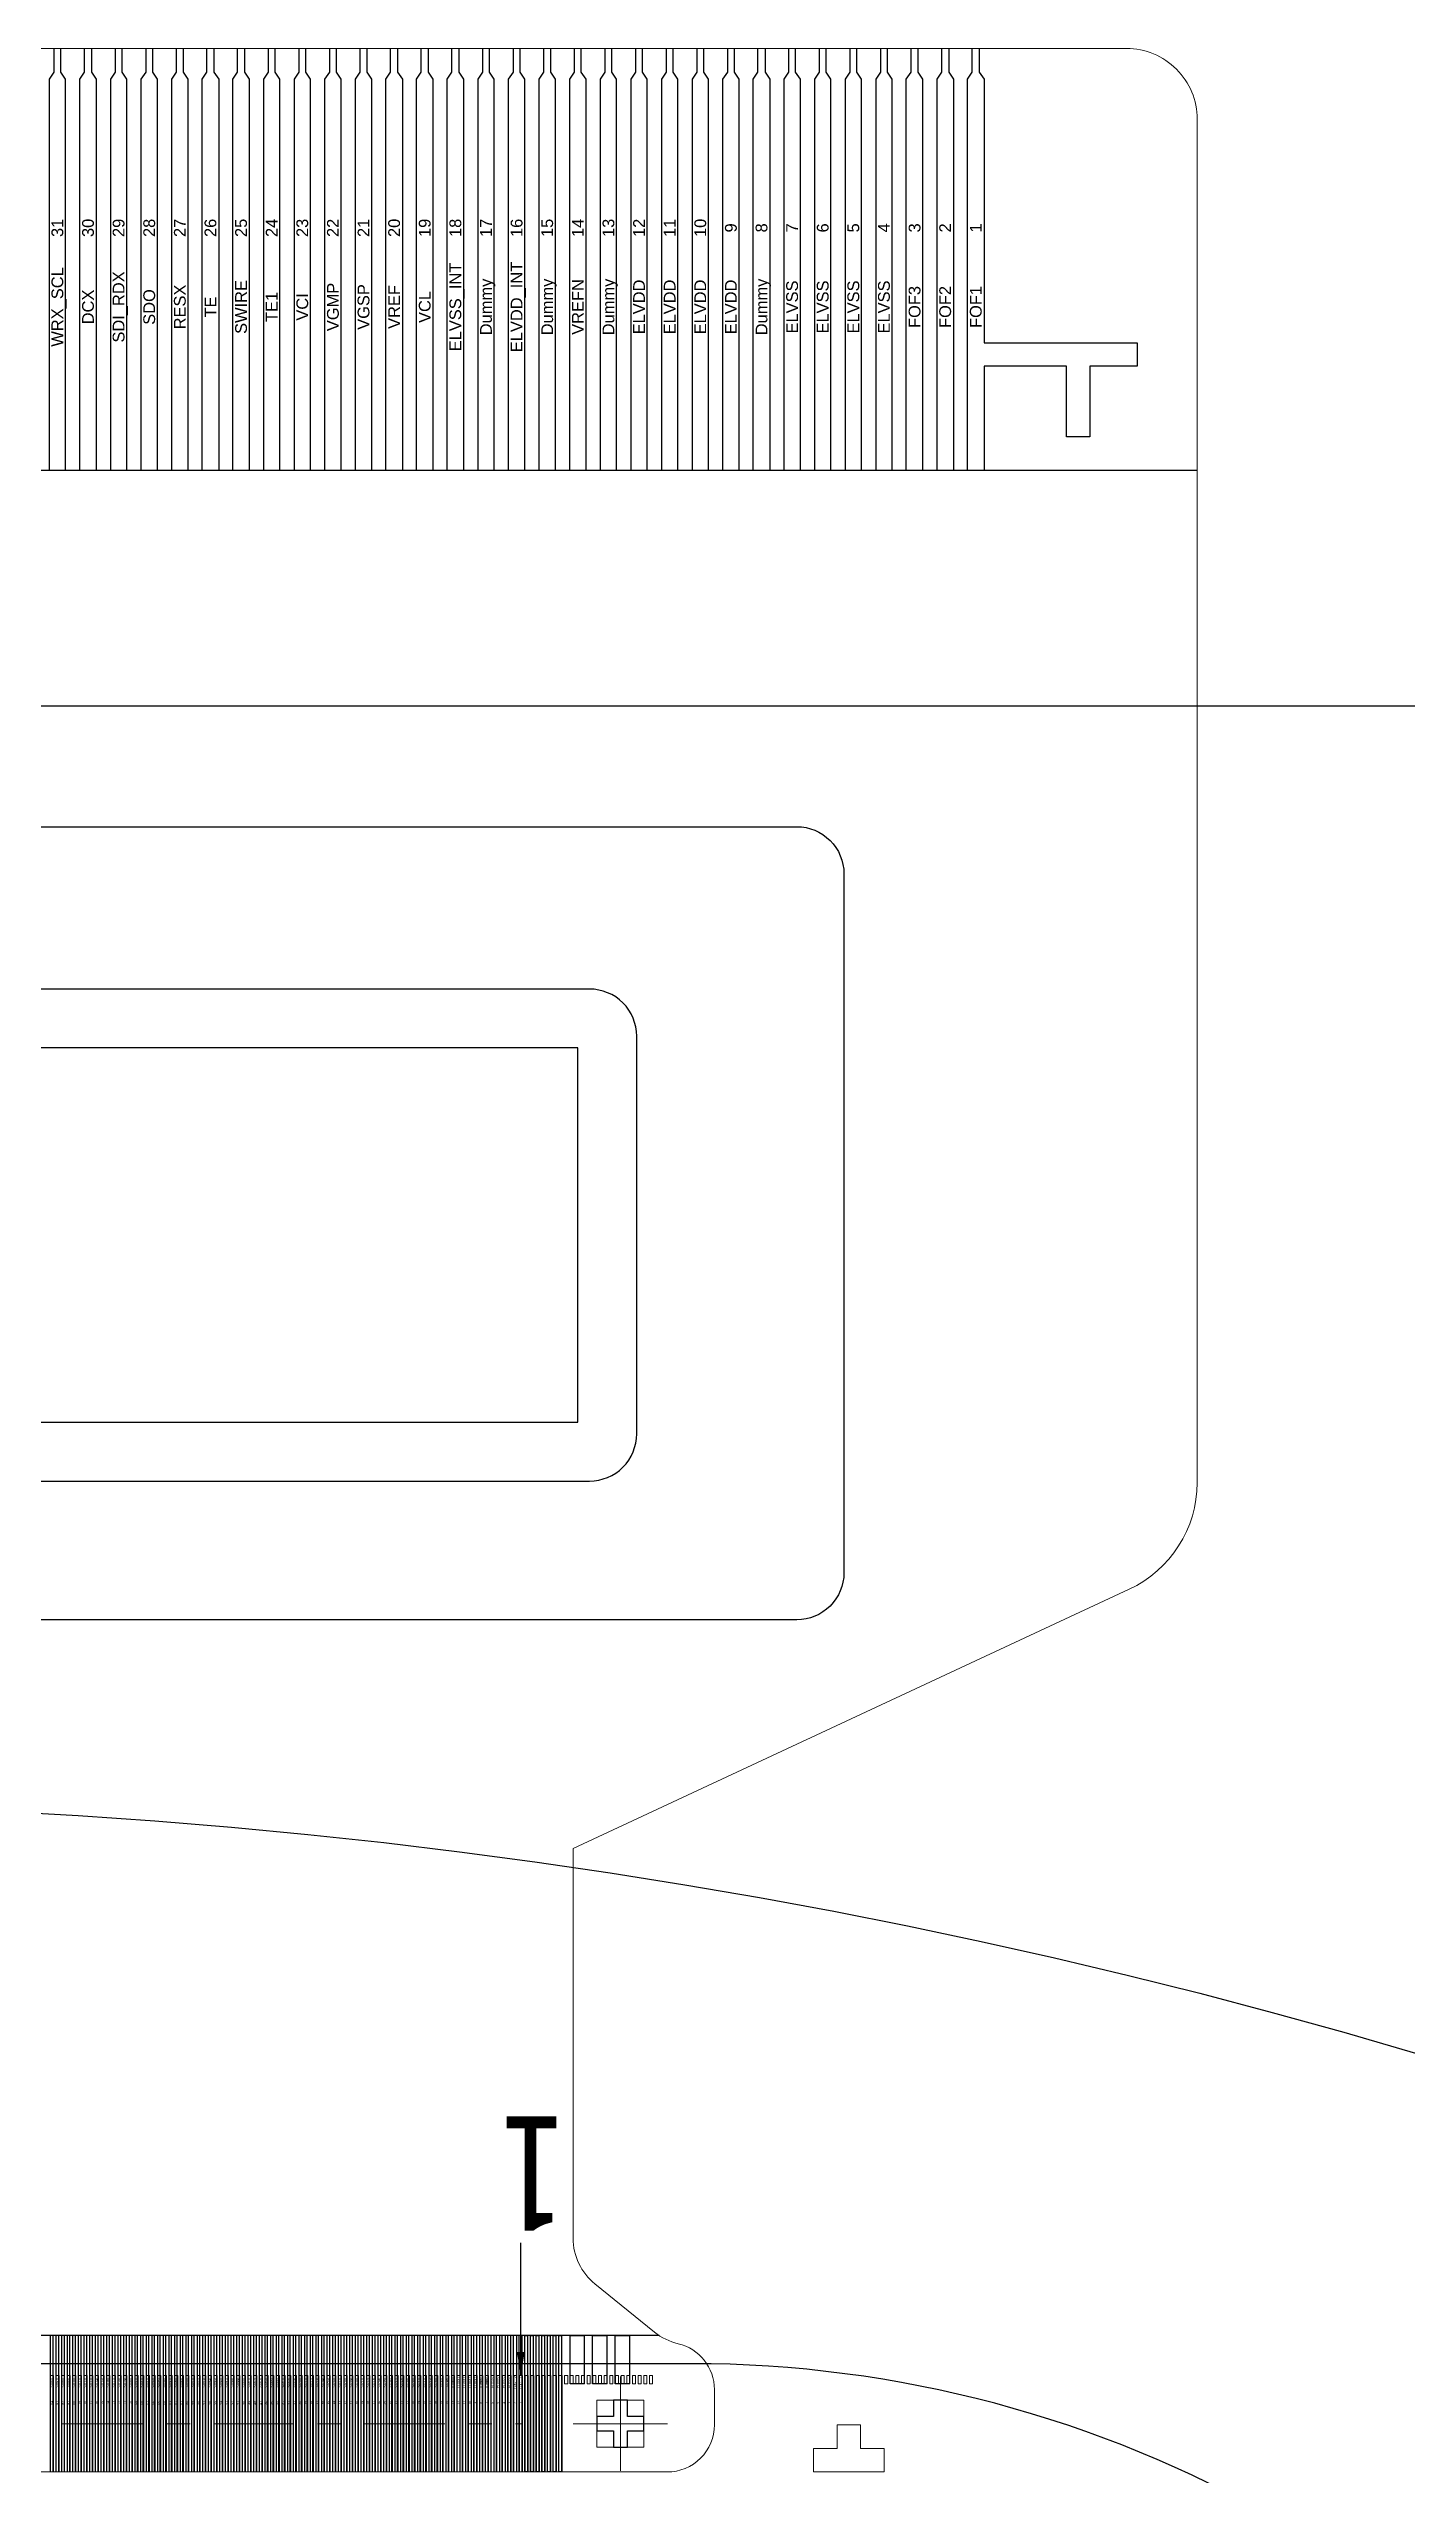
# Model space of a CAD drawing. Header units: inches. Extents: x 1586 to 1904, y -864 to -636.
# Drawn here: x 1644.59 to 1650.36, y -723.51 to -713.2 of the extents above; entities that cross this region are included whole.
import ezdxf
from ezdxf.enums import TextEntityAlignment as Align

# ---------------------------------------------------------------- set-up
doc = ezdxf.new("R2010")
doc.units = ezdxf.units.IN
doc.header["$LTSCALE"] = 0.909449
doc.header["$MEASUREMENT"] = 0
doc.linetypes.add('CENTER', pattern=[0.6, 0.375, -0.075, 0.075, -0.075])
doc.layers.get('0').update_dxf_attribs({"linetype": 'CONTINUOUS'})
for name, color, linetype in [('01 Copper', 3, 'CONTINUOUS'), ('03 Solder resist', 6, 'CONTINUOUS'), ('04 Chip', 20, 'CONTINUOUS'), ('06 Cutline', 4, 'CONTINUOUS'), ('07 Potting', 132, 'CONTINUOUS'), ('09 Center_line', 1, 'CONTINUOUS'), ('13 OL no.', 190, 'CONTINUOUS'), ('14 OL name', 220, 'CONTINUOUS')]:
    doc.layers.add(name, color=color, linetype=linetype)
doc.layers.add('中心线', color=1, linetype='CENTER', lineweight=0)
doc.styles.add('MBC_Arial_Font', font='arial.ttf')
doc.styles.get("Standard").update_dxf_attribs({"font": 'txt', "width": 0.8})
doc.dimstyles.new('ISO-25', dxfattribs={"dimtxt": 2.5, "dimasz": 2.5, "dimexe": 1.25, "dimexo": 0.625, "dimtad": 1, "dimtxsty": 'Standard', "dimcen": 2.5, "dimadec": 0, "dimazin": 0, "dimtfac": 1, "dimtmove": 0, "dimatfit": 3, "dimfxl": 1, "dimarcsym": 0})

# ---------------------------------------------------------------- blocks, each defined once
blk = doc.blocks.new('GVO3310')
at = {"color": 1}
for p, q in [((3745.225, -497.981), (3758.025, -497.981)), ((3755.74, -505.905), (3747.508, -505.905))]:
    blk.add_line(p, q, dxfattribs=at)
at = {"layer": '01 Copper'}
for points in [[(3753.17, -496.189), (3753.17, -496.289), (3753.15, -496.319), (3753.15, -497.981)], [(3753.22, -497.981), (3753.22, -496.319), (3753.2, -496.289), (3753.2, -496.189)], [(3753.28, -497.981), (3753.28, -496.319), (3753.3, -496.289), (3753.3, -496.189)], [(3753.33, -496.189), (3753.33, -496.289), (3753.35, -496.319), (3753.35, -497.981)], [(3753.43, -496.189), (3753.43, -496.289), (3753.41, -496.319), (3753.41, -497.981)], [(3753.48, -497.981), (3753.48, -496.319), (3753.46, -496.289), (3753.46, -496.189)], [(3753.56, -496.189), (3753.56, -496.289), (3753.54, -496.319), (3753.54, -497.981)], [(3753.61, -497.981), (3753.61, -496.319), (3753.59, -496.289), (3753.59, -496.189)], [(3753.69, -496.189), (3753.69, -496.289), (3753.67, -496.319), (3753.67, -497.981)], [(3753.74, -497.981), (3753.74, -496.319), (3753.72, -496.289), (3753.72, -496.189)], [(3753.8, -497.981), (3753.8, -496.319), (3753.82, -496.289), (3753.82, -496.189)], [(3753.85, -496.189), (3753.85, -496.289), (3753.87, -496.319), (3753.87, -497.981)], [(3753.93, -497.981), (3753.93, -496.319), (3753.95, -496.289), (3753.95, -496.189)], [(3753.98, -496.189), (3753.98, -496.289), (3754, -496.319), (3754, -497.981)], [(3754.08, -496.189), (3754.08, -496.289), (3754.06, -496.319), (3754.06, -497.981)], [(3754.13, -497.981), (3754.13, -496.319), (3754.11, -496.289), (3754.11, -496.189)], [(3754.21, -496.189), (3754.21, -496.289), (3754.19, -496.319), (3754.19, -497.981)], [(3754.26, -497.981), (3754.26, -496.319), (3754.24, -496.289), (3754.24, -496.189)], [(3754.34, -496.189), (3754.34, -496.289), (3754.32, -496.319), (3754.32, -497.981)], [(3754.39, -497.981), (3754.39, -496.319), (3754.37, -496.289), (3754.37, -496.189)], [(3754.47, -496.189), (3754.47, -496.289), (3754.45, -496.319), (3754.45, -497.981)], [(3754.52, -497.981), (3754.52, -496.319), (3754.5, -496.289), (3754.5, -496.189)], [(3754.58, -497.981), (3754.58, -496.319), (3754.6, -496.289), (3754.6, -496.189)], [(3754.63, -496.189), (3754.63, -496.289), (3754.65, -496.319), (3754.65, -497.981)], [(3754.71, -497.981), (3754.71, -496.319), (3754.73, -496.289), (3754.73, -496.189)], [(3754.76, -496.189), (3754.76, -496.289), (3754.78, -496.319), (3754.78, -497.981)], [(3754.84, -497.981), (3754.84, -496.319), (3754.86, -496.289), (3754.86, -496.189)], [(3754.89, -496.189), (3754.89, -496.289), (3754.91, -496.319), (3754.91, -497.981)], [(3754.99, -496.189), (3754.99, -496.289), (3754.97, -496.319), (3754.97, -497.981)], [(3755.04, -497.981), (3755.04, -496.319), (3755.02, -496.289), (3755.02, -496.189)], [(3755.12, -496.189), (3755.12, -496.289), (3755.1, -496.319), (3755.1, -497.981)], [(3755.17, -497.981), (3755.17, -496.319), (3755.15, -496.289), (3755.15, -496.189)], [(3755.25, -496.189), (3755.25, -496.289), (3755.23, -496.319), (3755.23, -497.981)], [(3755.3, -497.981), (3755.3, -496.319), (3755.28, -496.289), (3755.28, -496.189)], [(3755.38, -496.189), (3755.38, -496.289), (3755.36, -496.319), (3755.36, -497.981)], [(3755.43, -497.981), (3755.43, -496.319), (3755.41, -496.289), (3755.41, -496.189)], [(3755.51, -496.189), (3755.51, -496.289), (3755.49, -496.319), (3755.49, -497.981)], [(3755.56, -497.981), (3755.56, -496.319), (3755.54, -496.289), (3755.54, -496.189)], [(3755.64, -496.189), (3755.64, -496.289), (3755.62, -496.319), (3755.62, -497.981)], [(3755.69, -497.981), (3755.69, -496.319), (3755.67, -496.289), (3755.67, -496.189)], [(3755.77, -496.189), (3755.77, -496.289), (3755.75, -496.319), (3755.75, -497.981)], [(3755.82, -497.981), (3755.82, -496.319), (3755.8, -496.289), (3755.8, -496.189)], [(3755.9, -496.189), (3755.9, -496.289), (3755.88, -496.319), (3755.88, -497.981)], [(3755.95, -497.981), (3755.95, -496.319), (3755.93, -496.289), (3755.93, -496.189)], [(3756.03, -496.189), (3756.03, -496.289), (3756.01, -496.319), (3756.01, -497.981)], [(3756.08, -497.981), (3756.08, -496.319), (3756.06, -496.289), (3756.06, -496.189)], [(3756.14, -497.981), (3756.14, -496.319), (3756.16, -496.289), (3756.16, -496.189)], [(3756.19, -496.189), (3756.19, -496.289), (3756.21, -496.319), (3756.21, -497.981)], [(3756.29, -496.189), (3756.29, -496.289), (3756.27, -496.319), (3756.27, -497.981)], [(3756.34, -497.981), (3756.34, -496.319), (3756.32, -496.289), (3756.32, -496.189)], [(3756.42, -496.189), (3756.42, -496.289), (3756.4, -496.319), (3756.4, -497.981)], [(3756.47, -497.981), (3756.47, -496.319), (3756.45, -496.289), (3756.45, -496.189)], [(3756.55, -496.189), (3756.55, -496.289), (3756.53, -496.319), (3756.53, -497.981)], [(3756.6, -497.981), (3756.6, -496.319), (3756.58, -496.289), (3756.58, -496.189)], [(3756.68, -496.189), (3756.68, -496.289), (3756.66, -496.319), (3756.66, -497.981)], [(3756.73, -497.981), (3756.73, -496.319), (3756.71, -496.289), (3756.71, -496.189)], [(3756.79, -497.981), (3756.79, -496.319), (3756.81, -496.289), (3756.81, -496.189)], [(3756.86, -497.981), (3756.86, -496.319), (3756.84, -496.289), (3756.84, -496.189)], [(3756.94, -496.189), (3756.94, -496.289), (3756.92, -496.319), (3756.92, -497.981)], [(3756.97, -496.189), (3756.97, -496.289), (3756.99, -496.319), (3756.99, -497.981)], [(3757.05, -497.981), (3757.05, -496.319), (3757.07, -496.289), (3757.07, -496.189)], [(3757.1, -496.189), (3757.1, -496.289), (3757.12, -496.319), (3757.12, -497.439), (3757.77, -497.439), (3757.77, -497.539), (3757.57, -497.539), (3757.57, -497.839), (3757.47, -497.839), (3757.47, -497.539), (3757.12, -497.539), (3757.12, -497.981)], [(3753.155, -505.905), (3753.155, -506.485)], [(3753.167, -506.485), (3753.167, -505.905)], [(3753.179, -505.905), (3753.179, -506.485)], [(3753.191, -506.485), (3753.191, -505.905)], [(3753.203, -505.905), (3753.203, -506.485)], [(3753.215, -506.485), (3753.215, -505.905)], [(3753.226, -505.905), (3753.226, -506.485)], [(3753.238, -506.485), (3753.238, -505.905)], [(3753.25, -505.905), (3753.25, -506.485)], [(3753.262, -506.485), (3753.262, -505.905)], [(3753.274, -505.905), (3753.274, -506.485)], [(3753.286, -506.485), (3753.286, -505.905)], [(3753.298, -505.905), (3753.298, -506.485)], [(3753.31, -506.485), (3753.31, -505.905)], [(3753.322, -505.905), (3753.322, -506.485)], [(3753.334, -506.485), (3753.334, -505.905)], [(3753.346, -505.905), (3753.346, -506.485)], [(3753.358, -506.485), (3753.358, -505.905)], [(3753.37, -505.905), (3753.37, -506.485)], [(3753.382, -506.485), (3753.382, -505.905)], [(3753.394, -505.905), (3753.394, -506.485)], [(3753.406, -506.485), (3753.406, -505.905)], [(3753.418, -505.905), (3753.418, -506.485)], [(3753.43, -506.485), (3753.43, -505.905)], [(3753.442, -505.905), (3753.442, -506.485)], [(3753.454, -506.485), (3753.454, -505.905)], [(3753.466, -505.905), (3753.466, -506.485)], [(3753.478, -506.485), (3753.478, -505.905)], [(3753.49, -505.905), (3753.49, -506.485)], [(3753.502, -506.485), (3753.502, -505.905)], [(3753.514, -505.905), (3753.514, -506.485)], [(3753.526, -506.485), (3753.526, -505.905)], [(3753.538, -505.905), (3753.538, -506.485)], [(3753.55, -506.485), (3753.55, -505.905)], [(3753.562, -505.905), (3753.562, -506.485)], [(3753.574, -506.485), (3753.574, -505.905)], [(3753.586, -505.905), (3753.586, -506.485)], [(3753.598, -506.485), (3753.598, -505.905)], [(3753.61, -505.905), (3753.61, -506.485)], [(3753.622, -506.485), (3753.622, -505.905)], [(3753.634, -505.905), (3753.634, -506.485)], [(3753.646, -506.485), (3753.646, -505.905)], [(3753.658, -505.905), (3753.658, -506.485)], [(3753.67, -506.485), (3753.67, -505.905)], [(3753.682, -505.905), (3753.682, -506.485)], [(3753.694, -506.485), (3753.694, -505.905)], [(3753.706, -505.905), (3753.706, -506.485)], [(3753.718, -506.485), (3753.718, -505.905)], [(3753.73, -505.905), (3753.73, -506.485)], [(3753.742, -506.485), (3753.742, -505.905)], [(3753.754, -505.905), (3753.754, -506.485)], [(3753.766, -506.485), (3753.766, -505.905)], [(3753.778, -505.905), (3753.778, -506.485)], [(3753.79, -506.485), (3753.79, -505.905)], [(3753.802, -505.905), (3753.802, -506.485)], [(3753.814, -506.485), (3753.814, -505.905)], [(3753.826, -505.905), (3753.826, -506.485)], [(3753.838, -506.485), (3753.838, -505.905)], [(3753.85, -505.905), (3753.85, -506.485)], [(3753.862, -506.485), (3753.862, -505.905)], [(3753.874, -505.905), (3753.874, -506.485)], [(3753.886, -506.485), (3753.886, -505.905)], [(3753.898, -505.905), (3753.898, -506.485)], [(3753.91, -506.485), (3753.91, -505.905)], [(3753.922, -505.905), (3753.922, -506.485)], [(3753.934, -506.485), (3753.934, -505.905)], [(3753.946, -505.905), (3753.946, -506.485)], [(3753.958, -506.485), (3753.958, -505.905)], [(3753.97, -505.905), (3753.97, -506.485)], [(3753.982, -506.485), (3753.982, -505.905)], [(3753.994, -505.905), (3753.994, -506.485)], [(3754.006, -506.485), (3754.006, -505.905)], [(3754.018, -505.905), (3754.018, -506.485)], [(3754.03, -506.485), (3754.03, -505.905)], [(3754.042, -505.905), (3754.042, -506.485)], [(3754.054, -506.485), (3754.054, -505.905)], [(3754.066, -505.905), (3754.066, -506.485)], [(3754.078, -506.485), (3754.078, -505.905)], [(3754.09, -505.905), (3754.09, -506.485)], [(3754.102, -506.485), (3754.102, -505.905)], [(3754.114, -505.905), (3754.114, -506.485)], [(3754.126, -506.485), (3754.126, -505.905)], [(3754.138, -505.905), (3754.138, -506.485)], [(3754.15, -506.485), (3754.15, -505.905)], [(3754.162, -505.905), (3754.162, -506.485)], [(3754.174, -506.485), (3754.174, -505.905)], [(3754.186, -505.905), (3754.186, -506.485)], [(3754.198, -506.485), (3754.198, -505.905)], [(3754.21, -505.905), (3754.21, -506.485)], [(3754.222, -506.485), (3754.222, -505.905)], [(3754.234, -505.905), (3754.234, -506.485)], [(3754.246, -506.485), (3754.246, -505.905)], [(3754.258, -505.905), (3754.258, -506.485)], [(3754.27, -506.485), (3754.27, -505.905)], [(3754.282, -505.905), (3754.282, -506.485)], [(3754.294, -506.485), (3754.294, -505.905)], [(3754.306, -505.905), (3754.306, -506.485)], [(3754.318, -506.485), (3754.318, -505.905)], [(3754.33, -505.905), (3754.33, -506.485)], [(3754.342, -506.485), (3754.342, -505.905)], [(3754.354, -505.905), (3754.354, -506.485)], [(3754.366, -506.485), (3754.366, -505.905)], [(3754.378, -505.905), (3754.378, -506.485)], [(3754.39, -506.485), (3754.39, -505.905)], [(3754.402, -505.905), (3754.402, -506.485)], [(3754.414, -506.485), (3754.414, -505.905)], [(3754.426, -505.905), (3754.426, -506.485)], [(3754.438, -506.485), (3754.438, -505.905)], [(3754.45, -505.905), (3754.45, -506.485)], [(3754.462, -506.485), (3754.462, -505.905)], [(3754.474, -505.905), (3754.474, -506.485)], [(3754.486, -506.485), (3754.486, -505.905)], [(3754.498, -505.905), (3754.498, -506.485)], [(3754.51, -506.485), (3754.51, -505.905)], [(3754.522, -505.905), (3754.522, -506.485)], [(3754.534, -506.485), (3754.534, -505.905)], [(3754.546, -505.905), (3754.546, -506.485)], [(3754.558, -506.485), (3754.558, -505.905)], [(3754.57, -505.905), (3754.57, -506.485)], [(3754.582, -506.485), (3754.582, -505.905)], [(3754.594, -505.905), (3754.594, -506.485)], [(3754.606, -506.485), (3754.606, -505.905)], [(3754.618, -505.905), (3754.618, -506.485)], [(3754.63, -506.485), (3754.63, -505.905)], [(3754.642, -505.905), (3754.642, -506.485)], [(3754.654, -506.485), (3754.654, -505.905)], [(3754.666, -505.905), (3754.666, -506.485)], [(3754.678, -506.485), (3754.678, -505.905)], [(3754.69, -505.905), (3754.69, -506.485)], [(3754.702, -506.485), (3754.702, -505.905)], [(3754.714, -505.905), (3754.714, -506.485)], [(3754.726, -506.485), (3754.726, -505.905)], [(3754.738, -505.905), (3754.738, -506.485)], [(3754.75, -506.485), (3754.75, -505.905)], [(3754.762, -505.905), (3754.762, -506.485)], [(3754.774, -506.485), (3754.774, -505.905)], [(3754.786, -505.905), (3754.786, -506.485)], [(3754.798, -506.485), (3754.798, -505.905)], [(3754.81, -505.905), (3754.81, -506.485)], [(3754.822, -506.485), (3754.822, -505.905)], [(3754.834, -505.905), (3754.834, -506.485)], [(3754.846, -506.485), (3754.846, -505.905)], [(3754.858, -505.905), (3754.858, -506.485)], [(3754.87, -506.485), (3754.87, -505.905)], [(3754.882, -505.905), (3754.882, -506.485)], [(3754.894, -505.905), (3754.894, -506.485)], [(3754.906, -506.485), (3754.906, -505.905)], [(3754.918, -505.905), (3754.918, -506.485)], [(3754.93, -506.485), (3754.93, -505.905)], [(3754.942, -505.905), (3754.942, -506.485)], [(3754.954, -506.485), (3754.954, -505.905)], [(3754.966, -506.485), (3754.966, -505.905)], [(3754.978, -505.905), (3754.978, -506.485)], [(3754.99, -506.485), (3754.99, -505.905)], [(3755.002, -505.905), (3755.002, -506.485)], [(3755.014, -506.485), (3755.014, -505.905)], [(3755.026, -505.905), (3755.026, -506.485)], [(3755.038, -505.905), (3755.038, -506.485)], [(3755.05, -506.485), (3755.05, -505.905)], [(3755.062, -505.905), (3755.062, -506.485)], [(3755.074, -506.485), (3755.074, -505.905)], [(3755.086, -505.905), (3755.086, -506.485)], [(3755.098, -506.485), (3755.098, -505.905)], [(3755.11, -506.485), (3755.11, -505.905)], [(3755.122, -506.485), (3755.122, -505.905)], [(3755.134, -505.905), (3755.134, -506.485)], [(3755.146, -506.485), (3755.146, -505.905)], [(3755.158, -505.905), (3755.158, -506.485)]]:
    blk.add_lwpolyline(points, dxfattribs=at)
for points in [[(3755.17, -506.485), (3755.17, -505.905), (3755.182, -505.905), (3755.182, -506.485)], [(3755.194, -506.485), (3755.194, -505.905), (3755.206, -505.905), (3755.206, -506.485)], [(3755.218, -506.485), (3755.218, -505.905), (3755.23, -505.905), (3755.23, -506.485)], [(3755.242, -506.485), (3755.242, -505.905), (3755.254, -505.905), (3755.254, -506.485)], [(3755.266, -506.485), (3755.266, -505.905), (3755.278, -505.905), (3755.278, -506.485)], [(3755.29, -506.485), (3755.29, -505.905), (3755.302, -505.905), (3755.302, -506.485)], [(3755.314, -506.485), (3755.314, -505.905), (3755.326, -505.905), (3755.326, -506.485)], [(3755.362, -506.11), (3755.362, -505.905), (3755.422, -505.905), (3755.422, -506.11)], [(3755.458, -506.11), (3755.458, -505.905), (3755.518, -505.905), (3755.518, -506.11)], [(3755.554, -506.11), (3755.554, -505.905), (3755.614, -505.905), (3755.614, -506.11)], [(3755.606, -506.18), (3755.546, -506.18), (3755.546, -506.25), (3755.476, -506.25), (3755.476, -506.31), (3755.546, -506.31), (3755.546, -506.38), (3755.606, -506.38), (3755.606, -506.31), (3755.676, -506.31), (3755.676, -506.25), (3755.606, -506.25)]]:
    blk.add_lwpolyline(points, close=True, dxfattribs=at)
at = {"layer": '03 Solder resist'}
blk.add_lwpolyline([(3747.805, -502.275), (3755.445, -502.275, 0.414214), (3755.645, -502.075), (3755.645, -500.385, 0.414214), (3755.445, -500.185), (3747.805, -500.185, 0.414214), (3747.605, -500.385), (3747.605, -502.075, 0.414214)], format="xyb", close=True, dxfattribs=at)
at = {"layer": '04 Chip'}
blk.add_lwpolyline([(3747.855, -502.025), (3755.395, -502.025), (3755.395, -500.435), (3747.855, -500.435)], close=True, dxfattribs=at)
at = {"layer": '06 Cutline', "lineweight": 0}
for points in [[(3757.736, -502.735), (3755.375, -503.836), (3755.375, -505.492, 0.226485), (3755.468, -505.686), (3755.721, -505.891, 0.112553), (3755.821, -505.94, -0.347906), (3755.975, -506.135), (3755.975, -506.285, -0.414214), (3755.775, -506.485), (3747.475, -506.485, -0.414214), (3747.275, -506.285)], [(3745.525, -496.189), (3757.725, -496.189, -0.414214), (3758.025, -496.489), (3758.025, -502.282, -0.291473), (3757.736, -502.735)]]:
    blk.add_lwpolyline(points, format="xyb", dxfattribs=at)
at = {"layer": '07 Potting'}
blk.add_lwpolyline([(3746.925, -499.495), (3756.325, -499.495, -0.414214), (3756.525, -499.695), (3756.525, -502.665, -0.414214), (3756.325, -502.865), (3746.925, -502.865, -0.414214), (3746.725, -502.665), (3746.725, -499.695, -0.414214)], format="xyb", close=True, dxfattribs=at)
at = {"layer": '09 Center_line', "linetype": 'Continuous', "lineweight": 0, "ltscale": 0.1}
for p, q in [((3755.576, -506.417), (3755.576, -506.142)), ((3755.454, -506.28), (3755.697, -506.28))]:
    blk.add_line(p, q, dxfattribs=at)
at = {"layer": '13 OL no.', "style": 'MBC_Arial_Font'}
for s, height, p in [('31', 0.05, (3753.185, -496.951)), ('30', 0.05, (3753.315, -496.951)), ('29', 0.05, (3753.445, -496.951)), ('28', 0.05, (3753.575, -496.951)), ('27', 0.05, (3753.705, -496.951)), ('26', 0.05, (3753.835, -496.951)), ('25', 0.05, (3753.965, -496.951)), ('24', 0.05, (3754.095, -496.951)), ('23', 0.05, (3754.225, -496.951)), ('22', 0.05, (3754.355, -496.951)), ('21', 0.05, (3754.485, -496.951)), ('20', 0.05, (3754.615, -496.951)), ('19', 0.05, (3754.745, -496.951)), ('18', 0.05, (3754.875, -496.951)), ('17', 0.05, (3755.005, -496.951)), ('16', 0.05, (3755.135, -496.951)), ('15', 0.05, (3755.265, -496.951)), ('14', 0.05, (3755.395, -496.951)), ('13', 0.05, (3755.525, -496.951)), ('12', 0.05, (3755.655, -496.951)), ('11', 0.05, (3755.785, -496.951)), ('10', 0.05, (3755.915, -496.951)), ('9', 0.05, (3756.045, -496.951)), ('8', 0.05, (3756.175, -496.951)), ('7', 0.05, (3756.305, -496.951)), ('6', 0.05, (3756.435, -496.951)), ('5', 0.05, (3756.565, -496.951)), ('4', 0.05, (3756.695, -496.951)), ('3', 0.05, (3756.825, -496.951)), ('2', 0.05, (3756.955, -496.951)), ('1', 0.05, (3757.085, -496.951)), ('84', 0.01, (3753.161, -506.191)), ('83', 0.01, (3753.185, -506.191)), ('82', 0.01, (3753.209, -506.191)), ('81', 0.01, (3753.232, -506.191)), ('80', 0.01, (3753.256, -506.191)), ('79', 0.01, (3753.28, -506.191)), ('78', 0.01, (3753.304, -506.191)), ('77', 0.01, (3753.328, -506.191)), ('76', 0.01, (3753.352, -506.191)), ('75', 0.01, (3753.376, -506.191)), ('74', 0.01, (3753.4, -506.191)), ('73', 0.01, (3753.424, -506.191)), ('72', 0.01, (3753.448, -506.191)), ('71', 0.01, (3753.472, -506.191)), ('70', 0.01, (3753.496, -506.191)), ('69', 0.01, (3753.52, -506.191)), ('68', 0.01, (3753.544, -506.191)), ('67', 0.01, (3753.568, -506.191)), ('66', 0.01, (3753.592, -506.191)), ('65', 0.01, (3753.616, -506.191)), ('64', 0.01, (3753.64, -506.191)), ('63', 0.01, (3753.664, -506.191)), ('62', 0.01, (3753.688, -506.191)), ('61', 0.01, (3753.712, -506.191)), ('60', 0.01, (3753.736, -506.191)), ('59', 0.01, (3753.76, -506.191)), ('58', 0.01, (3753.784, -506.191)), ('57', 0.01, (3753.808, -506.191)), ('56', 0.01, (3753.832, -506.191)), ('55', 0.01, (3753.856, -506.191)), ('54', 0.01, (3753.88, -506.191)), ('53', 0.01, (3753.904, -506.191)), ('52', 0.01, (3753.928, -506.191)), ('51', 0.01, (3753.952, -506.191)), ('50', 0.01, (3753.976, -506.191)), ('49', 0.01, (3754, -506.191)), ('48', 0.01, (3754.024, -506.191)), ('47', 0.01, (3754.048, -506.191)), ('46', 0.01, (3754.072, -506.191)), ('45', 0.01, (3754.096, -506.191)), ('44', 0.01, (3754.12, -506.191)), ('43', 0.01, (3754.144, -506.191)), ('42', 0.01, (3754.168, -506.191)), ('41', 0.01, (3754.192, -506.191)), ('40', 0.01, (3754.216, -506.191)), ('39', 0.01, (3754.24, -506.191)), ('38', 0.01, (3754.264, -506.191)), ('37', 0.01, (3754.288, -506.191)), ('36', 0.01, (3754.312, -506.191)), ('35', 0.01, (3754.336, -506.191)), ('34', 0.01, (3754.36, -506.191)), ('33', 0.01, (3754.384, -506.191)), ('32', 0.01, (3754.408, -506.191)), ('31', 0.01, (3754.432, -506.191)), ('30', 0.01, (3754.456, -506.191)), ('29', 0.01, (3754.48, -506.191)), ('28', 0.01, (3754.504, -506.191)), ('27', 0.01, (3754.528, -506.191)), ('26', 0.01, (3754.552, -506.191)), ('25', 0.01, (3754.576, -506.191)), ('24', 0.01, (3754.6, -506.191)), ('23', 0.01, (3754.624, -506.191)), ('22', 0.01, (3754.648, -506.191)), ('21', 0.01, (3754.672, -506.191)), ('20', 0.01, (3754.696, -506.191)), ('19', 0.01, (3754.72, -506.191)), ('18', 0.01, (3754.744, -506.191)), ('17', 0.01, (3754.768, -506.191)), ('16', 0.01, (3754.792, -506.191)), ('15', 0.01, (3754.816, -506.191)), ('14', 0.01, (3754.84, -506.191)), ('13', 0.01, (3754.864, -506.191)), ('12', 0.01, (3754.888, -506.191)), ('11', 0.01, (3754.912, -506.191)), ('10', 0.01, (3754.936, -506.191)), ('9', 0.01, (3754.96, -506.191)), ('8', 0.01, (3754.984, -506.191)), ('7', 0.01, (3755.008, -506.191)), ('6', 0.01, (3755.032, -506.191)), ('5', 0.01, (3755.056, -506.191)), ('4', 0.01, (3755.08, -506.191)), ('3', 0.01, (3755.104, -506.191)), ('2', 0.01, (3755.128, -506.191)), ('1', 0.01, (3755.152, -506.191))]:
    blk.add_text(s, height=height, rotation=90, dxfattribs=at).set_placement(p, align=Align.MIDDLE_CENTER)
at = {"layer": '14 OL name', "style": 'MBC_Arial_Font'}
for s, height, p in [('WRX_SCL', 0.05, (3753.185, -497.287)), ('SDI_RDX', 0.05, (3753.445, -497.287)), ('SWIRE', 0.05, (3753.965, -497.287)), ('VGMP', 0.05, (3754.355, -497.287)), ('ELVSS_INT', 0.05, (3754.875, -497.287)), ('Dummy', 0.05, (3755.005, -497.287)), ('ELVDD_INT', 0.05, (3755.135, -497.287)), ('Dummy', 0.05, (3755.265, -497.287)), ('VREFN', 0.05, (3755.395, -497.287)), ('Dummy', 0.05, (3755.525, -497.287)), ('ELVDD', 0.05, (3755.655, -497.287)), ('ELVDD', 0.05, (3755.785, -497.287)), ('ELVDD', 0.05, (3755.915, -497.287)), ('ELVDD', 0.05, (3756.045, -497.287)), ('Dummy', 0.05, (3756.175, -497.287)), ('ELVSS', 0.05, (3756.305, -497.287)), ('ELVSS', 0.05, (3756.435, -497.287)), ('ELVSS', 0.05, (3756.565, -497.287)), ('ELVSS', 0.05, (3756.695, -497.287)), ('DCX', 0.05, (3753.315, -497.287)), ('SDO', 0.05, (3753.575, -497.287)), ('RESX', 0.05, (3753.705, -497.287)), ('TE', 0.05, (3753.835, -497.287)), ('TE1', 0.05, (3754.095, -497.287)), ('VCI', 0.05, (3754.225, -497.287)), ('VGSP', 0.05, (3754.485, -497.287)), ('VREF', 0.05, (3754.615, -497.287)), ('VCL', 0.05, (3754.745, -497.287)), ('FOF3', 0.05, (3756.825, -497.287)), ('FOF2', 0.05, (3756.955, -497.287)), ('FOF1', 0.05, (3757.085, -497.287)), ('S[166]', 0.01, (3753.161, -506.106)), ('S[167]', 0.01, (3753.185, -506.106)), ('S[168]', 0.01, (3753.209, -506.106)), ('S[169]', 0.01, (3753.232, -506.106)), ('S[170]', 0.01, (3753.256, -506.106)), ('S[171]', 0.01, (3753.28, -506.106)), ('S[172]', 0.01, (3753.304, -506.106)), ('S[173]', 0.01, (3753.328, -506.106)), ('S[174]', 0.01, (3753.352, -506.106)), ('S[175]', 0.01, (3753.376, -506.106)), ('S[176]', 0.01, (3753.4, -506.106)), ('S[177]', 0.01, (3753.424, -506.106)), ('S[178]', 0.01, (3753.448, -506.106)), ('S[179]', 0.01, (3753.472, -506.106)), ('S[180]', 0.01, (3753.496, -506.106)), ('S[181]', 0.01, (3753.52, -506.106)), ('S[182]', 0.01, (3753.544, -506.106)), ('S[183]', 0.01, (3753.568, -506.106)), ('S[184]', 0.01, (3753.592, -506.106)), ('S[185]', 0.01, (3753.616, -506.106)), ('S[186]', 0.01, (3753.64, -506.106)), ('S[187]', 0.01, (3753.664, -506.106)), ('S[188]', 0.01, (3753.688, -506.106)), ('S[189]', 0.01, (3753.712, -506.106)), ('S[190]', 0.01, (3753.736, -506.106)), ('S[191]', 0.01, (3753.76, -506.106)), ('S[192]', 0.01, (3753.784, -506.106)), ('S[193]', 0.01, (3753.808, -506.106)), ('S[194]', 0.01, (3753.832, -506.106)), ('S[195]', 0.01, (3753.856, -506.106)), ('S[196]', 0.01, (3753.88, -506.106)), ('S[197]', 0.01, (3753.904, -506.106)), ('S[198]', 0.01, (3753.928, -506.106)), ('S[199]', 0.01, (3753.952, -506.106)), ('S[200]', 0.01, (3753.976, -506.106)), ('S[201]', 0.01, (3754, -506.106)), ('S[202]', 0.01, (3754.024, -506.106)), ('S[203]', 0.01, (3754.048, -506.106)), ('S[204]', 0.01, (3754.072, -506.106)), ('S[205]', 0.01, (3754.096, -506.106)), ('S[206]', 0.01, (3754.12, -506.106)), ('S[207]', 0.01, (3754.144, -506.106)), ('S[208]', 0.01, (3754.168, -506.106)), ('S[209]', 0.01, (3754.192, -506.106)), ('S[210]', 0.01, (3754.216, -506.106)), ('S[211]', 0.01, (3754.24, -506.106)), ('S[212]', 0.01, (3754.264, -506.106)), ('S[213]', 0.01, (3754.288, -506.106)), ('S[214]', 0.01, (3754.312, -506.106)), ('S[215]', 0.01, (3754.336, -506.106)), ('S[216]', 0.01, (3754.36, -506.106)), ('S[217]', 0.01, (3754.384, -506.106)), ('S[218]', 0.01, (3754.408, -506.106)), ('S[219]', 0.01, (3754.432, -506.106)), ('S[220]', 0.01, (3754.456, -506.106)), ('S[221]', 0.01, (3754.48, -506.106)), ('S[222]', 0.01, (3754.504, -506.106)), ('S[223]', 0.01, (3754.528, -506.106)), ('S[224]', 0.01, (3754.552, -506.106)), ('S[225]', 0.01, (3754.576, -506.106)), ('S[226]', 0.01, (3754.6, -506.106)), ('S[227]', 0.01, (3754.624, -506.106)), ('S[228]', 0.01, (3754.648, -506.106)), ('S[229]', 0.01, (3754.672, -506.106)), ('S[230]', 0.01, (3754.696, -506.106)), ('S[231]', 0.01, (3754.72, -506.106)), ('S[232]', 0.01, (3754.744, -506.106)), ('S[233]', 0.01, (3754.768, -506.106)), ('S[234]', 0.01, (3754.792, -506.106)), ('S[235]', 0.01, (3754.816, -506.106)), ('S[236]', 0.01, (3754.84, -506.106)), ('Dummy', 0.01, (3754.864, -506.106)), ('ELVDD', 0.01, (3754.888, -506.106)), ('ELVDD', 0.01, (3754.912, -506.106)), ('ELVDD', 0.01, (3754.936, -506.106)), ('ELVDD', 0.01, (3754.96, -506.106)), ('Dummy', 0.01, (3754.984, -506.106)), ('Dummy', 0.01, (3755.008, -506.106)), ('ELVSS', 0.01, (3755.032, -506.106)), ('ELVSS', 0.01, (3755.056, -506.106)), ('ELVSS', 0.01, (3755.08, -506.106)), ('ELVSS', 0.01, (3755.104, -506.106)), ('FOG_L2', 0.01, (3755.128, -506.106)), ('FOG_L1', 0.01, (3755.152, -506.106))]:
    blk.add_text(s, height=height, rotation=90, dxfattribs=at).set_placement(p, align=Align.MIDDLE_CENTER)
blk = doc.blocks.new('SDFD')
at = {"color": 4, "ltscale": 0.1}
blk.add_circle((972.645, -665.16), 25.65, dxfattribs=at)

msp = doc.modelspace()

# ---------------------------------------------------------------- linework, layer by layer
at = {"color": 30}
msp.add_line((1631.091, -715.988), (1650.464, -715.988), dxfattribs=at)
at = {"color": 3}
msp.add_lwpolyline([(1652.131, -767.4, 0.618371), (1654.484, -726.377), (1649.804, -723.694, 0.130855), (1647.318, -723.032), (1643.064, -723.032), (1638.811, -723.032, 0.130855), (1636.325, -723.694), (1631.644, -726.377, 0.618371), (1633.998, -767.4), (1637.659, -768.973, 0.101815), (1639.633, -769.379), (1646.496, -769.379, 0.101815), (1648.47, -768.973)], format="xyb", close=True, dxfattribs=at)
at = {"lineweight": 0}
for points in [[(1644.607, -723.492), (1644.594, -723.492), (1644.594, -723.082), (1644.607, -723.082)], [(1644.631, -723.492), (1644.618, -723.492), (1644.618, -723.082), (1644.631, -723.082)], [(1644.655, -723.492), (1644.642, -723.492), (1644.642, -723.082), (1644.655, -723.082)], [(1644.679, -723.492), (1644.666, -723.492), (1644.666, -723.082), (1644.679, -723.082)], [(1644.703, -723.492), (1644.69, -723.492), (1644.69, -723.082), (1644.703, -723.082)], [(1644.727, -723.492), (1644.714, -723.492), (1644.714, -723.082), (1644.727, -723.082)], [(1644.751, -723.492), (1644.738, -723.492), (1644.738, -723.082), (1644.751, -723.082)], [(1644.775, -723.492), (1644.762, -723.492), (1644.762, -723.082), (1644.775, -723.082)], [(1644.799, -723.492), (1644.786, -723.492), (1644.786, -723.082), (1644.799, -723.082)], [(1644.823, -723.492), (1644.81, -723.492), (1644.81, -723.082), (1644.823, -723.082)], [(1644.847, -723.492), (1644.834, -723.492), (1644.834, -723.082), (1644.847, -723.082)], [(1644.871, -723.492), (1644.858, -723.492), (1644.858, -723.082), (1644.871, -723.082)], [(1644.895, -723.492), (1644.882, -723.492), (1644.882, -723.082), (1644.895, -723.082)], [(1644.919, -723.492), (1644.906, -723.492), (1644.906, -723.082), (1644.919, -723.082)], [(1644.943, -723.492), (1644.93, -723.492), (1644.93, -723.082), (1644.943, -723.082)], [(1644.967, -723.492), (1644.954, -723.492), (1644.954, -723.082), (1644.967, -723.082)], [(1644.991, -723.492), (1644.978, -723.492), (1644.978, -723.082), (1644.991, -723.082)], [(1645.015, -723.492), (1645.002, -723.492), (1645.002, -723.082), (1645.015, -723.082)], [(1645.039, -723.492), (1645.026, -723.492), (1645.026, -723.082), (1645.039, -723.082)], [(1645.063, -723.492), (1645.05, -723.492), (1645.05, -723.082), (1645.063, -723.082)], [(1645.087, -723.492), (1645.074, -723.492), (1645.074, -723.082), (1645.087, -723.082)], [(1645.111, -723.492), (1645.098, -723.492), (1645.098, -723.082), (1645.111, -723.082)], [(1645.135, -723.492), (1645.122, -723.492), (1645.122, -723.082), (1645.135, -723.082)], [(1645.159, -723.492), (1645.146, -723.492), (1645.146, -723.082), (1645.159, -723.082)], [(1645.183, -723.492), (1645.17, -723.492), (1645.17, -723.082), (1645.183, -723.082)], [(1645.207, -723.492), (1645.194, -723.492), (1645.194, -723.082), (1645.207, -723.082)], [(1645.231, -723.492), (1645.218, -723.492), (1645.218, -723.082), (1645.231, -723.082)], [(1645.255, -723.492), (1645.242, -723.492), (1645.242, -723.082), (1645.255, -723.082)], [(1645.279, -723.492), (1645.266, -723.492), (1645.266, -723.082), (1645.279, -723.082)], [(1645.303, -723.492), (1645.29, -723.492), (1645.29, -723.082), (1645.303, -723.082)], [(1645.327, -723.492), (1645.314, -723.492), (1645.314, -723.082), (1645.327, -723.082)], [(1645.351, -723.492), (1645.338, -723.492), (1645.338, -723.082), (1645.351, -723.082)], [(1645.375, -723.492), (1645.362, -723.492), (1645.362, -723.082), (1645.375, -723.082)], [(1645.399, -723.492), (1645.386, -723.492), (1645.386, -723.082), (1645.399, -723.082)], [(1645.423, -723.492), (1645.41, -723.492), (1645.41, -723.082), (1645.423, -723.082)], [(1645.447, -723.492), (1645.434, -723.492), (1645.434, -723.082), (1645.447, -723.082)], [(1645.471, -723.492), (1645.458, -723.492), (1645.458, -723.082), (1645.471, -723.082)], [(1645.495, -723.492), (1645.482, -723.492), (1645.482, -723.082), (1645.495, -723.082)], [(1645.519, -723.492), (1645.506, -723.492), (1645.506, -723.082), (1645.519, -723.082)], [(1645.543, -723.492), (1645.53, -723.492), (1645.53, -723.082), (1645.543, -723.082)], [(1645.567, -723.492), (1645.554, -723.492), (1645.554, -723.082), (1645.567, -723.082)], [(1645.591, -723.492), (1645.578, -723.492), (1645.578, -723.082), (1645.591, -723.082)], [(1645.615, -723.492), (1645.602, -723.492), (1645.602, -723.082), (1645.615, -723.082)], [(1645.639, -723.492), (1645.626, -723.492), (1645.626, -723.082), (1645.639, -723.082)], [(1645.663, -723.492), (1645.65, -723.492), (1645.65, -723.082), (1645.663, -723.082)], [(1645.687, -723.492), (1645.674, -723.492), (1645.674, -723.082), (1645.687, -723.082)], [(1645.711, -723.492), (1645.698, -723.492), (1645.698, -723.082), (1645.711, -723.082)], [(1645.735, -723.492), (1645.722, -723.492), (1645.722, -723.082), (1645.735, -723.082)], [(1645.759, -723.492), (1645.746, -723.492), (1645.746, -723.082), (1645.759, -723.082)], [(1645.783, -723.492), (1645.77, -723.492), (1645.77, -723.082), (1645.783, -723.082)], [(1645.807, -723.492), (1645.794, -723.492), (1645.794, -723.082), (1645.807, -723.082)], [(1645.831, -723.492), (1645.818, -723.492), (1645.818, -723.082), (1645.831, -723.082)], [(1645.855, -723.492), (1645.842, -723.492), (1645.842, -723.082), (1645.855, -723.082)], [(1645.879, -723.492), (1645.866, -723.492), (1645.866, -723.082), (1645.879, -723.082)], [(1645.903, -723.492), (1645.89, -723.492), (1645.89, -723.082), (1645.903, -723.082)], [(1645.927, -723.492), (1645.914, -723.492), (1645.914, -723.082), (1645.927, -723.082)], [(1645.951, -723.492), (1645.938, -723.492), (1645.938, -723.082), (1645.951, -723.082)], [(1645.975, -723.492), (1645.962, -723.492), (1645.962, -723.082), (1645.975, -723.082)], [(1645.999, -723.492), (1645.986, -723.492), (1645.986, -723.082), (1645.999, -723.082)], [(1646.023, -723.492), (1646.01, -723.492), (1646.01, -723.082), (1646.023, -723.082)], [(1646.047, -723.492), (1646.034, -723.492), (1646.034, -723.082), (1646.047, -723.082)], [(1646.071, -723.492), (1646.058, -723.492), (1646.058, -723.082), (1646.071, -723.082)], [(1646.095, -723.492), (1646.082, -723.492), (1646.082, -723.082), (1646.095, -723.082)], [(1646.119, -723.492), (1646.106, -723.492), (1646.106, -723.082), (1646.119, -723.082)], [(1646.143, -723.492), (1646.13, -723.492), (1646.13, -723.082), (1646.143, -723.082)], [(1646.167, -723.492), (1646.154, -723.492), (1646.154, -723.082), (1646.167, -723.082)], [(1646.191, -723.492), (1646.178, -723.492), (1646.178, -723.082), (1646.191, -723.082)], [(1646.215, -723.492), (1646.202, -723.492), (1646.202, -723.082), (1646.215, -723.082)], [(1646.239, -723.492), (1646.226, -723.492), (1646.226, -723.082), (1646.239, -723.082)], [(1646.263, -723.492), (1646.25, -723.492), (1646.25, -723.082), (1646.263, -723.082)], [(1646.287, -723.492), (1646.274, -723.492), (1646.274, -723.082), (1646.287, -723.082)], [(1646.311, -723.492), (1646.298, -723.492), (1646.298, -723.082), (1646.311, -723.082)], [(1646.335, -723.492), (1646.322, -723.492), (1646.322, -723.082), (1646.335, -723.082)], [(1646.359, -723.492), (1646.346, -723.492), (1646.346, -723.082), (1646.359, -723.082)], [(1646.383, -723.492), (1646.37, -723.492), (1646.37, -723.082), (1646.383, -723.082)], [(1646.407, -723.492), (1646.394, -723.492), (1646.394, -723.082), (1646.407, -723.082)], [(1646.431, -723.492), (1646.418, -723.492), (1646.418, -723.082), (1646.431, -723.082)], [(1646.455, -723.492), (1646.442, -723.492), (1646.442, -723.082), (1646.455, -723.082)], [(1646.479, -723.492), (1646.466, -723.492), (1646.466, -723.082), (1646.479, -723.082)], [(1646.503, -723.492), (1646.49, -723.492), (1646.49, -723.082), (1646.503, -723.082)], [(1646.527, -723.492), (1646.514, -723.492), (1646.514, -723.082), (1646.527, -723.082)], [(1646.551, -723.492), (1646.538, -723.492), (1646.538, -723.082), (1646.551, -723.082)], [(1646.575, -723.492), (1646.562, -723.492), (1646.562, -723.082), (1646.575, -723.082)], [(1646.599, -723.492), (1646.586, -723.492), (1646.586, -723.082), (1646.599, -723.082)], [(1648.035, -723.392), (1648.035, -723.292), (1647.935, -723.292), (1647.935, -723.392), (1647.835, -723.392), (1647.835, -723.492), (1647.935, -723.492), (1647.935, -723.492), (1647.935, -723.492), (1647.935, -723.492), (1648.135, -723.492), (1648.135, -723.392)]]:
    msp.add_lwpolyline(points, close=True, dxfattribs=at)
at = {"color": 3, "lineweight": 0}
for points in [[(1646.623, -723.492), (1646.61, -723.492), (1646.61, -723.082), (1646.623, -723.082)], [(1646.647, -723.492), (1646.634, -723.492), (1646.634, -723.082), (1646.647, -723.082)], [(1646.671, -723.492), (1646.658, -723.492), (1646.658, -723.082), (1646.671, -723.082)], [(1646.695, -723.492), (1646.682, -723.492), (1646.682, -723.082), (1646.695, -723.082)], [(1646.719, -723.492), (1646.706, -723.492), (1646.706, -723.082), (1646.719, -723.082)], [(1646.743, -723.492), (1646.73, -723.492), (1646.73, -723.082), (1646.743, -723.082)], [(1646.767, -723.492), (1646.754, -723.492), (1646.754, -723.082), (1646.767, -723.082)], [(1646.791, -723.117), (1646.778, -723.117), (1646.778, -723.082), (1646.791, -723.082)], [(1646.815, -723.117), (1646.802, -723.117), (1646.802, -723.082), (1646.815, -723.082)], [(1646.839, -723.117), (1646.826, -723.117), (1646.826, -723.082), (1646.839, -723.082)], [(1646.863, -723.117), (1646.85, -723.117), (1646.85, -723.082), (1646.863, -723.082)], [(1646.887, -723.117), (1646.874, -723.117), (1646.874, -723.082), (1646.887, -723.082)], [(1646.911, -723.117), (1646.898, -723.117), (1646.898, -723.082), (1646.911, -723.082)], [(1646.935, -723.117), (1646.922, -723.117), (1646.922, -723.082), (1646.935, -723.082)], [(1646.959, -723.117), (1646.946, -723.117), (1646.946, -723.082), (1646.959, -723.082)], [(1646.983, -723.117), (1646.97, -723.117), (1646.97, -723.082), (1646.983, -723.082)], [(1647.007, -723.117), (1646.994, -723.117), (1646.994, -723.082), (1647.007, -723.082)], [(1647.031, -723.117), (1647.018, -723.117), (1647.018, -723.082), (1647.031, -723.082)], [(1647.055, -723.117), (1647.042, -723.117), (1647.042, -723.082), (1647.055, -723.082)], [(1647.079, -723.117), (1647.066, -723.117), (1647.066, -723.082), (1647.079, -723.082)], [(1647.103, -723.117), (1647.09, -723.117), (1647.09, -723.082), (1647.103, -723.082)], [(1647.127, -723.117), (1647.114, -723.117), (1647.114, -723.082), (1647.127, -723.082)], [(1647.151, -723.117), (1647.138, -723.117), (1647.138, -723.082), (1647.151, -723.082)]]:
    msp.add_lwpolyline(points, close=True, dxfattribs=at)
at = {"linetype": 'Continuous', "lineweight": 0}
for points in [[(1646.915, -723.257), (1646.985, -723.257), (1646.985, -723.187), (1646.915, -723.187)], [(1647.115, -723.257), (1647.045, -723.257), (1647.045, -723.187), (1647.115, -723.187)], [(1646.915, -723.387), (1646.985, -723.387), (1646.985, -723.317), (1646.915, -723.317)], [(1647.115, -723.387), (1647.045, -723.387), (1647.045, -723.317), (1647.115, -723.317)]]:
    msp.add_lwpolyline(points, close=True, dxfattribs=at)
at = {"color": 1, "linetype": 'CENTER', "lineweight": 0}
msp.add_lwpolyline([(1639.518, -723.287), (1646.601, -723.287)], dxfattribs=at)
at = {"layer": '中心线', "lineweight": 0, "ltscale": 10}
for points in [[(1647.015, -723.487), (1647.015, -723.087)], [(1646.815, -723.287), (1647.215, -723.287)]]:
    msp.add_lwpolyline(points, dxfattribs=at)

# ---------------------------------------------------------------- block references
at = {"color": 1}
msp.add_blockref('GVO3310', (-2108.561, -217.007), dxfattribs=at)
msp.add_blockref('SDFD', (670.42, -81.141))

# ---------------------------------------------------------------- texts
at = {"lineweight": 0, "insert": (1646.506, -722.481), "char_height": 0.5, "width": 0.75052, "attachment_point": 3, "rotation": 180}
msp.add_mtext('1', dxfattribs=at)

# ---------------------------------------------------------------- leaders
at = {"lineweight": 0}
msp.add_leader([(1646.592, -723.082), (1646.592, -722.519)], dimstyle='ISO-25', override={"dimasz": 0.1, "dimgap": 0.1, "dimtad": 0}, dxfattribs=at)

doc.saveas('drawing.dxf')
